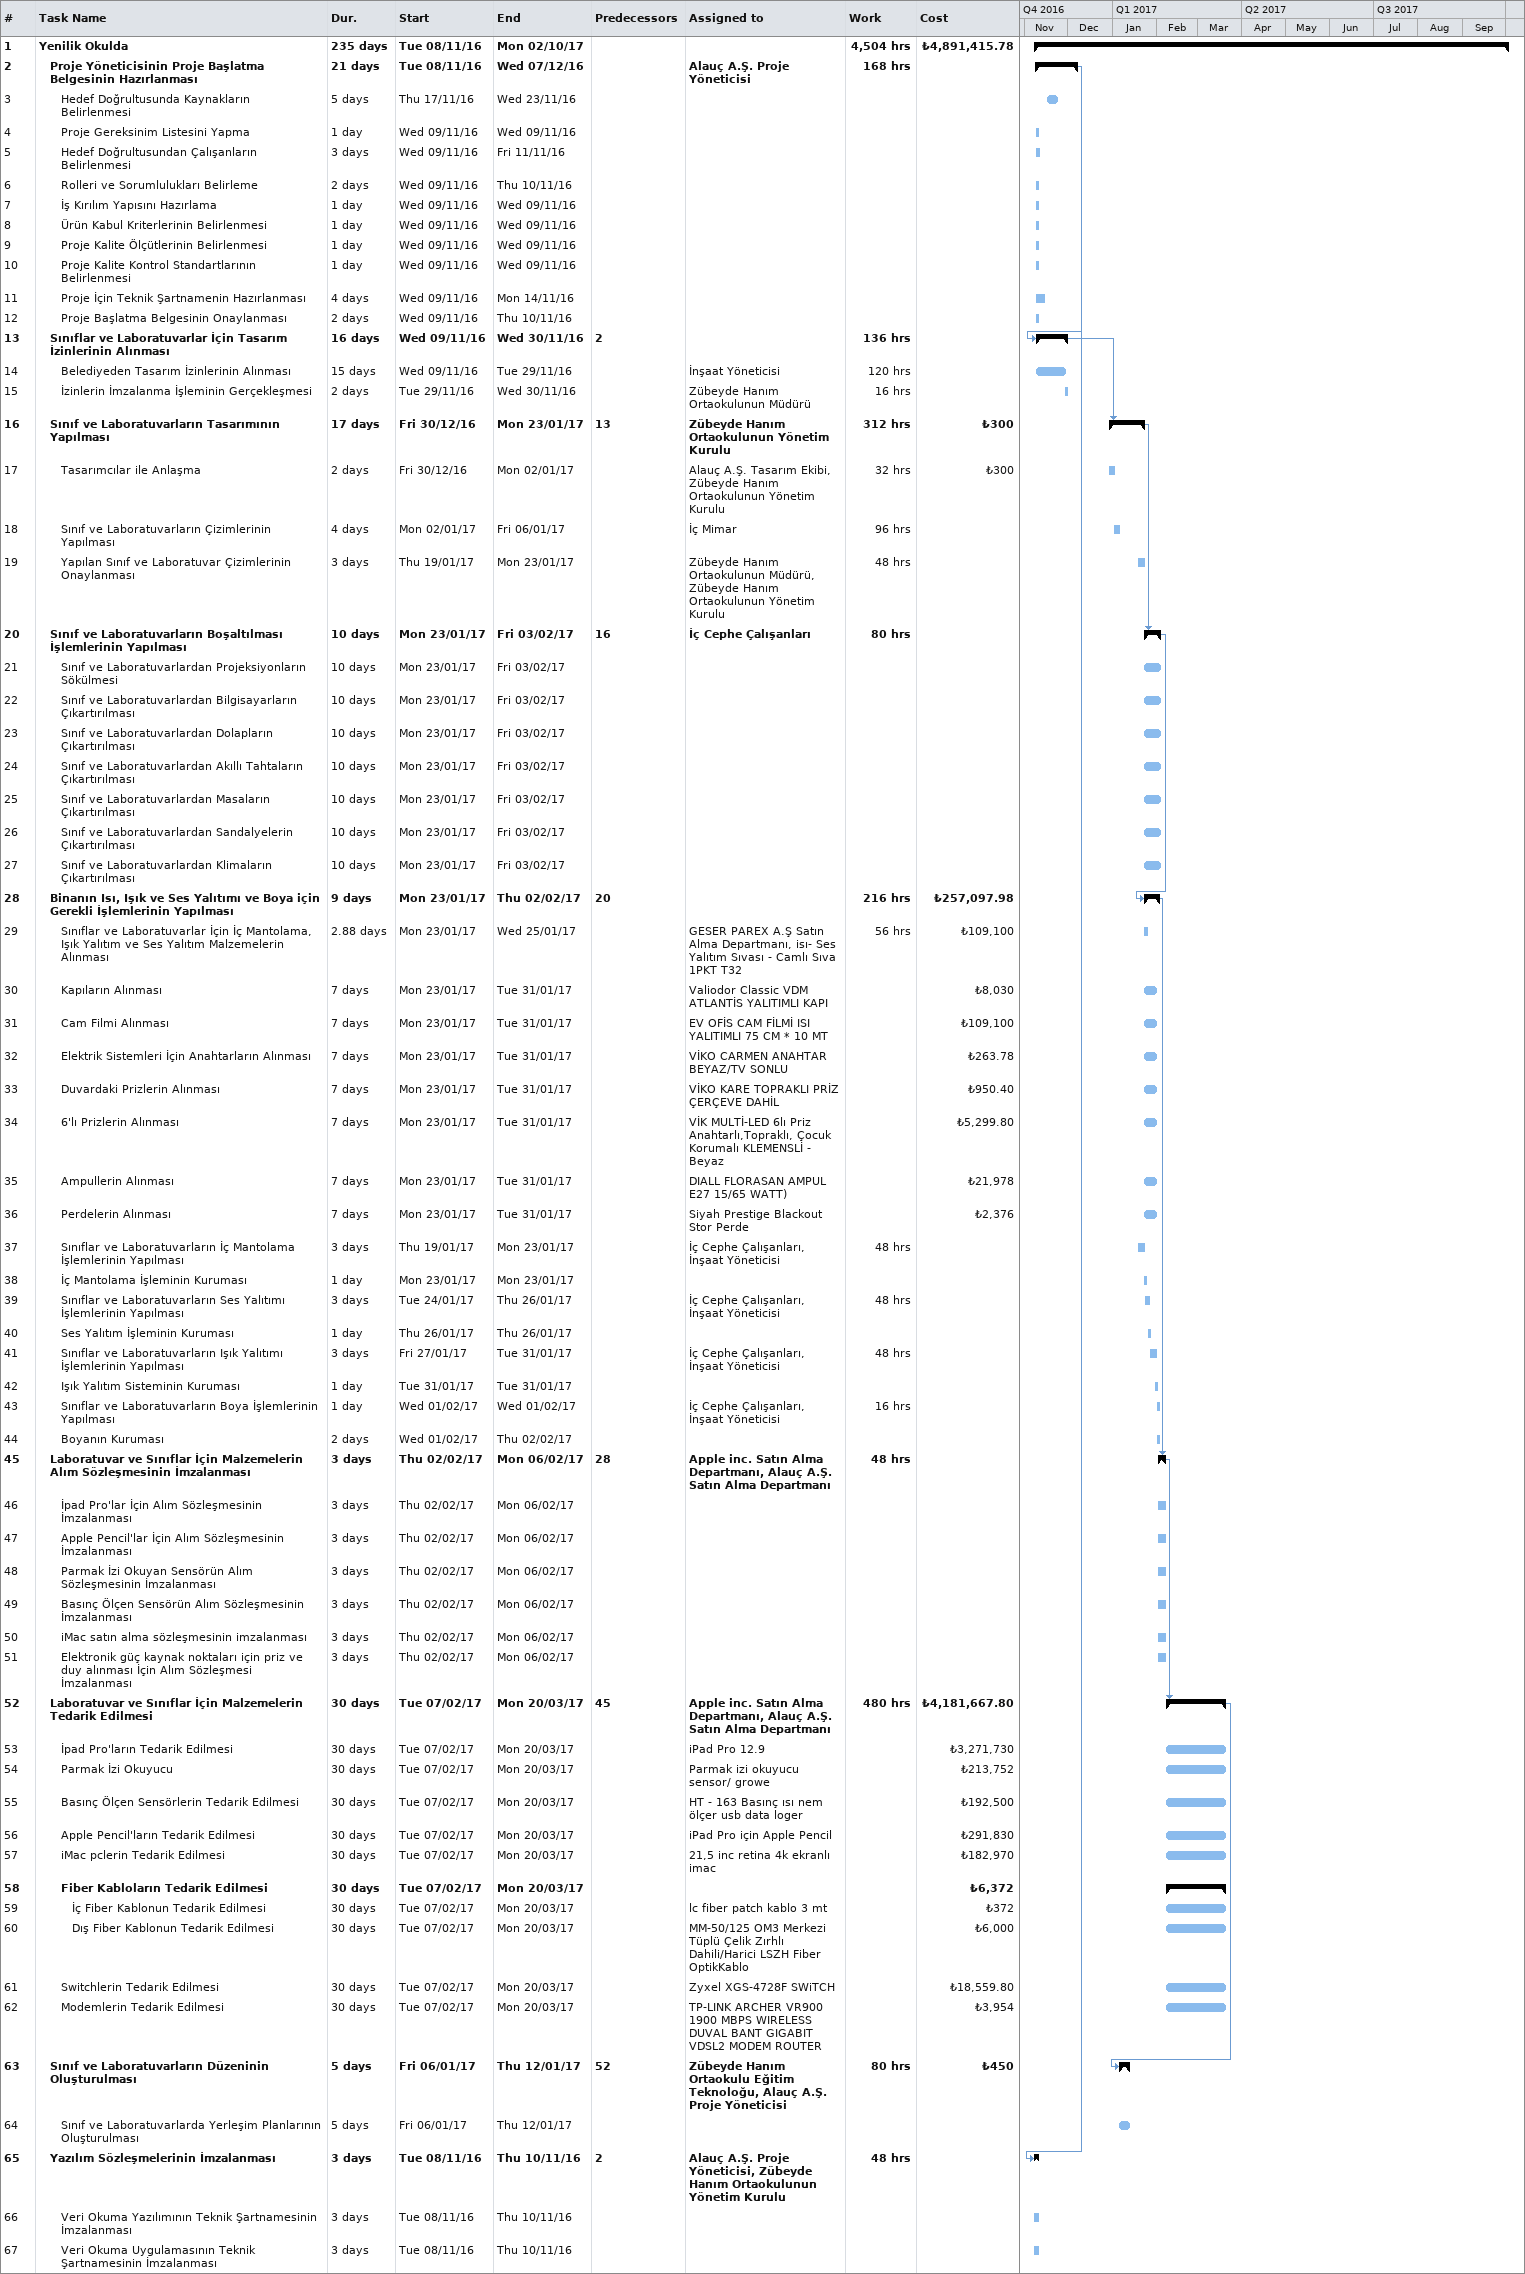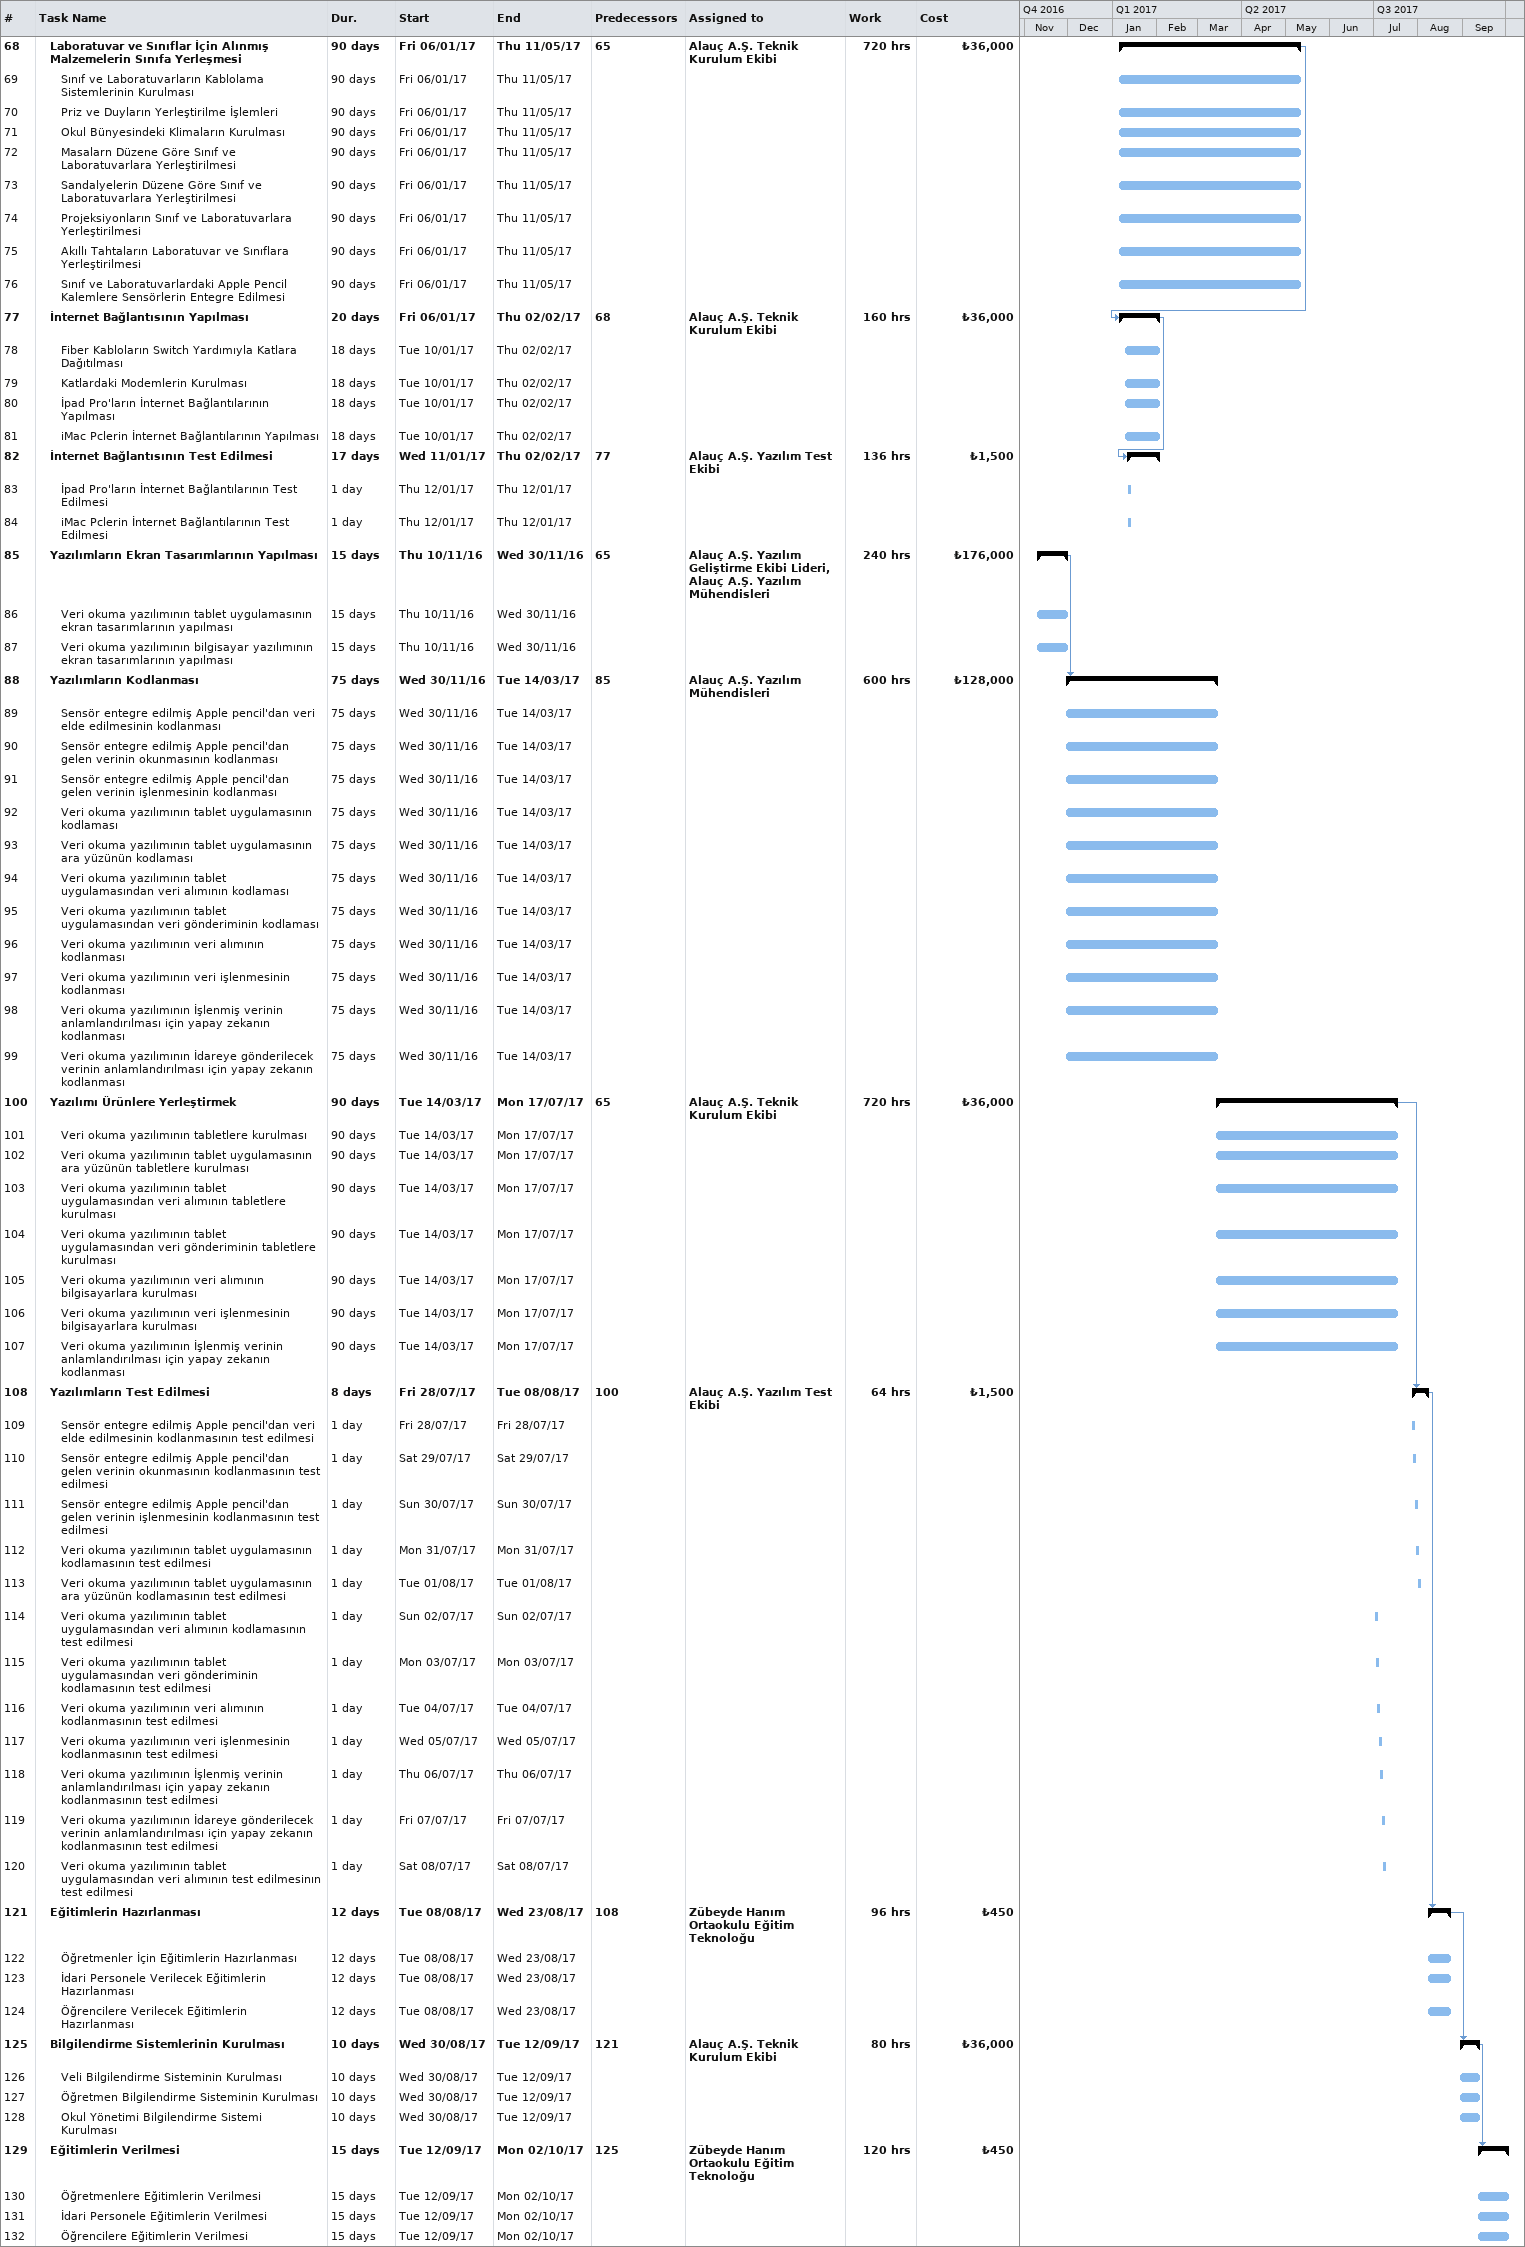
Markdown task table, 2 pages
| ID | Level | Task | Duration | Start | Finish | Predecessors | Resources | Work (h) | Cost (₺) |
|---|---|---|---|---|---|---|---|---|---|
| 1 | 1 | **Yenilik Okulda** | 235d | 2016-11-08 | 2017-10-02 |  |  | 4504 | 4891415.78 |
| 2 | 2 | **Proje Yöneticisinin Proje Başlatma Belgesinin Hazırlanması** | 21d | 2016-11-08 | 2016-12-07 |  | Alauç A.Ş. Proje Yöneticisi | 168 |  |
| 3 | 3 | Hedef Doğrultusunda Kaynakların Belirlenmesi | 5d | 2016-11-17 | 2016-11-23 |  |  |  |  |
| 4 | 3 | Proje Gereksinim Listesini Yapma | 1d | 2016-11-09 | 2016-11-09 |  |  |  |  |
| 5 | 3 | Hedef Doğrultusundan Çalışanların Belirlenmesi | 3d | 2016-11-09 | 2016-11-11 |  |  |  |  |
| 6 | 3 | Rolleri ve Sorumlulukları Belirleme | 2d | 2016-11-09 | 2016-11-10 |  |  |  |  |
| 7 | 3 | İş Kırılım Yapısını Hazırlama | 1d | 2016-11-09 | 2016-11-09 |  |  |  |  |
| 8 | 3 | Ürün Kabul Kriterlerinin Belirlenmesi | 1d | 2016-11-09 | 2016-11-09 |  |  |  |  |
| 9 | 3 | Proje Kalite Ölçütlerinin Belirlenmesi | 1d | 2016-11-09 | 2016-11-09 |  |  |  |  |
| 10 | 3 | Proje Kalite Kontrol Standartlarının Belirlenmesi | 1d | 2016-11-09 | 2016-11-09 |  |  |  |  |
| 11 | 3 | Proje İçin Teknik Şartnamenin Hazırlanması | 4d | 2016-11-09 | 2016-11-14 |  |  |  |  |
| 12 | 3 | Proje Başlatma Belgesinin Onaylanması | 2d | 2016-11-09 | 2016-11-10 |  |  |  |  |
| 13 | 2 | **Sınıflar ve Laboratuvarlar İçin Tasarım İzinlerinin Alınması** | 16d | 2016-11-09 | 2016-11-30 | 2 |  | 136 |  |
| 14 | 3 | Belediyeden Tasarım İzinlerinin Alınması | 15d | 2016-11-09 | 2016-11-29 |  | İnşaat Yöneticisi | 120 |  |
| 15 | 3 | İzinlerin İmzalanma İşleminin Gerçekleşmesi | 2d | 2016-11-29 | 2016-11-30 |  | Zübeyde Hanım Ortaokulunun Müdürü | 16 |  |
| 16 | 2 | **Sınıf ve Laboratuvarların Tasarımının Yapılması** | 17d | 2016-12-30 | 2017-01-23 | 13 | Zübeyde Hanım Ortaokulunun Yönetim Kurulu | 312 | 300 |
| 17 | 3 | Tasarımcılar ile Anlaşma | 2d | 2016-12-30 | 2017-01-02 |  | Alauç A.Ş. Tasarım Ekibi, Zübeyde Hanım Ortaokulunun Yönetim Kurulu | 32 | 300 |
| 18 | 3 | Sınıf ve Laboratuvarların Çizimlerinin Yapılması | 4d | 2017-01-02 | 2017-01-06 |  | İç Mimar | 96 |  |
| 19 | 3 | Yapılan Sınıf ve Laboratuvar Çizimlerinin Onaylanması | 3d | 2017-01-19 | 2017-01-23 |  | Zübeyde Hanım Ortaokulunun Müdürü, Zübeyde Hanım Ortaokulunun Yönetim Kurulu | 48 |  |
| 20 | 2 | **Sınıf ve Laboratuvarların Boşaltılması İşlemlerinin Yapılması** | 10d | 2017-01-23 | 2017-02-03 | 16 | İç Cephe Çalışanları | 80 |  |
| 21 | 3 | Sınıf ve Laboratuvarlardan Projeksiyonların Sökülmesi | 10d | 2017-01-23 | 2017-02-03 |  |  |  |  |
| 22 | 3 | Sınıf ve Laboratuvarlardan Bilgisayarların Çıkartırılması | 10d | 2017-01-23 | 2017-02-03 |  |  |  |  |
| 23 | 3 | Sınıf ve Laboratuvarlardan Dolapların Çıkartırılması | 10d | 2017-01-23 | 2017-02-03 |  |  |  |  |
| 24 | 3 | Sınıf ve Laboratuvarlardan Akıllı Tahtaların Çıkartırılması | 10d | 2017-01-23 | 2017-02-03 |  |  |  |  |
| 25 | 3 | Sınıf ve Laboratuvarlardan Masaların Çıkartırılması | 10d | 2017-01-23 | 2017-02-03 |  |  |  |  |
| 26 | 3 | Sınıf ve Laboratuvarlardan Sandalyelerin Çıkartırılması | 10d | 2017-01-23 | 2017-02-03 |  |  |  |  |
| 27 | 3 | Sınıf ve Laboratuvarlardan Klimaların Çıkartırılması | 10d | 2017-01-23 | 2017-02-03 |  |  |  |  |
| 28 | 2 | **Binanın Isı, Işık ve Ses Yalıtımı ve Boya için Gerekli İşlemlerinin Yapılması** | 9d | 2017-01-23 | 2017-02-02 | 20 |  | 216 | 257097.98 |
| 29 | 3 | Sınıflar ve Laboratuvarlar İçin İç Mantolama, Işık Yalıtım ve Ses Yalıtım Malzemelerin Alınması | 2.88d | 2017-01-23 | 2017-01-25 |  | GESER PAREX A.Ş Satın Alma Departmanı, isı- Ses Yalıtım Sıvası - Camlı Sıva 1PKT T32 | 56 | 109100 |
| 30 | 3 | Kapıların Alınması | 7d | 2017-01-23 | 2017-01-31 |  | Valiodor Classic VDM ATLANTİS YALITIMLI KAPI |  | 8030 |
| 31 | 3 | Cam Filmi Alınması | 7d | 2017-01-23 | 2017-01-31 |  | EV OFİS CAM FİLMİ ISI YALITIMLI 75 CM * 10 MT |  | 109100 |
| 32 | 3 | Elektrik Sistemleri İçin Anahtarların Alınması | 7d | 2017-01-23 | 2017-01-31 |  | VİKO CARMEN ANAHTAR BEYAZ/TV SONLU |  | 263.78 |
| 33 | 3 | Duvardaki Prizlerin Alınması | 7d | 2017-01-23 | 2017-01-31 |  | VİKO KARE TOPRAKLI PRİZ ÇERÇEVE DAHİL |  | 950.40 |
| 34 | 3 | 6'lı Prizlerin Alınması | 7d | 2017-01-23 | 2017-01-31 |  | VİK MULTİ-LED 6lı Priz Anahtarlı,Topraklı, Çocuk Korumalı KLEMENSLİ - Beyaz |  | 5299.80 |
| 35 | 3 | Ampullerin Alınması | 7d | 2017-01-23 | 2017-01-31 |  | DIALL FLORASAN AMPUL E27 15/65 WATT) |  | 21978 |
| 36 | 3 | Perdelerin Alınması | 7d | 2017-01-23 | 2017-01-31 |  | Siyah Prestige Blackout Stor Perde |  | 2376 |
| 37 | 3 | Sınıflar ve Laboratuvarların İç Mantolama İşlemlerinin Yapılması | 3d | 2017-01-19 | 2017-01-23 |  | İç Cephe Çalışanları, İnşaat Yöneticisi | 48 |  |
| 38 | 3 | İç Mantolama İşleminin Kuruması | 1d | 2017-01-23 | 2017-01-23 |  |  |  |  |
| 39 | 3 | Sınıflar ve Laboratuvarların Ses Yalıtımı İşlemlerinin Yapılması | 3d | 2017-01-24 | 2017-01-26 |  | İç Cephe Çalışanları, İnşaat Yöneticisi | 48 |  |
| 40 | 3 | Ses Yalıtım İşleminin Kuruması | 1d | 2017-01-26 | 2017-01-26 |  |  |  |  |
| 41 | 3 | Sınıflar ve Laboratuvarların Işık Yalıtımı İşlemlerinin Yapılması | 3d | 2017-01-27 | 2017-01-31 |  | İç Cephe Çalışanları, İnşaat Yöneticisi | 48 |  |
| 42 | 3 | Işık Yalıtım Sisteminin Kuruması | 1d | 2017-01-31 | 2017-01-31 |  |  |  |  |
| 43 | 3 | Sınıflar ve Laboratuvarların Boya İşlemlerinin Yapılması | 1d | 2017-02-01 | 2017-02-01 |  | İç Cephe Çalışanları, İnşaat Yöneticisi | 16 |  |
| 44 | 3 | Boyanın Kuruması | 2d | 2017-02-01 | 2017-02-02 |  |  |  |  |
| 45 | 2 | **Laboratuvar ve Sınıflar İçin Malzemelerin Alım Sözleşmesinin İmzalanması** | 3d | 2017-02-02 | 2017-02-06 | 28 | Apple inc. Satın Alma Departmanı, Alauç A.Ş. Satın Alma Departmanı | 48 |  |
| 46 | 3 | İpad Pro'lar İçin Alım Sözleşmesinin İmzalanması | 3d | 2017-02-02 | 2017-02-06 |  |  |  |  |
| 47 | 3 | Apple Pencil'lar İçin Alım Sözleşmesinin İmzalanması | 3d | 2017-02-02 | 2017-02-06 |  |  |  |  |
| 48 | 3 | Parmak İzi Okuyan Sensörün Alım Sözleşmesinin İmzalanması | 3d | 2017-02-02 | 2017-02-06 |  |  |  |  |
| 49 | 3 | Basınç Ölçen Sensörün Alım Sözleşmesinin İmzalanması | 3d | 2017-02-02 | 2017-02-06 |  |  |  |  |
| 50 | 3 | iMac satın alma sözleşmesinin imzalanması | 3d | 2017-02-02 | 2017-02-06 |  |  |  |  |
| 51 | 3 | Elektronik güç kaynak noktaları için priz ve duy alınması İçin Alım Sözleşmesi İmzalanması | 3d | 2017-02-02 | 2017-02-06 |  |  |  |  |
| 52 | 2 | **Laboratuvar ve Sınıflar İçin Malzemelerin Tedarik Edilmesi** | 30d | 2017-02-07 | 2017-03-20 | 45 | Apple inc. Satın Alma Departmanı, Alauç A.Ş. Satın Alma Departmanı | 480 | 4181667.80 |
| 53 | 3 | İpad Pro'ların Tedarik Edilmesi | 30d | 2017-02-07 | 2017-03-20 |  | iPad Pro 12.9 |  | 3271730 |
| 54 | 3 | Parmak İzi Okuyucu | 30d | 2017-02-07 | 2017-03-20 |  | Parmak izi okuyucu sensor/ growe |  | 213752 |
| 55 | 3 | Basınç Ölçen Sensörlerin Tedarik Edilmesi | 30d | 2017-02-07 | 2017-03-20 |  | HT - 163 Basınç ısı nem ölçer usb data loger |  | 192500 |
| 56 | 3 | Apple Pencil'ların Tedarik Edilmesi | 30d | 2017-02-07 | 2017-03-20 |  | iPad Pro için Apple Pencil |  | 291830 |
| 57 | 3 | iMac pclerin Tedarik Edilmesi | 30d | 2017-02-07 | 2017-03-20 |  | 21,5 inc retina 4k ekranlı imac |  | 182970 |
| 58 | 3 | **Fiber Kabloların Tedarik Edilmesi** | 30d | 2017-02-07 | 2017-03-20 |  |  |  | 6372 |
| 59 | 4 | İç Fiber Kablonun Tedarik Edilmesi | 30d | 2017-02-07 | 2017-03-20 |  | lc fiber patch kablo 3 mt |  | 372 |
| 60 | 4 | Dış Fiber Kablonun Tedarik Edilmesi | 30d | 2017-02-07 | 2017-03-20 |  | MM-50/125 OM3 Merkezi Tüplü Çelik Zırhlı Dahili/Harici LSZH Fiber OptikKablo |  | 6000 |
| 61 | 3 | Switchlerin Tedarik Edilmesi | 30d | 2017-02-07 | 2017-03-20 |  | Zyxel XGS-4728F SWiTCH |  | 18559.80 |
| 62 | 3 | Modemlerin Tedarik Edilmesi | 30d | 2017-02-07 | 2017-03-20 |  | TP-LINK ARCHER VR900 1900 MBPS WIRELESS DUVAL BANT GIGABIT VDSL2 MODEM ROUTER |  | 3954 |
| 63 | 2 | **Sınıf ve Laboratuvarların Düzeninin Oluşturulması** | 5d | 2017-01-06 | 2017-01-12 | 52 | Zübeyde Hanım Ortaokulu Eğitim Teknoloğu, Alauç A.Ş. Proje Yöneticisi | 80 | 450 |
| 64 | 3 | Sınıf ve Laboratuvarlarda Yerleşim Planlarının Oluşturulması | 5d | 2017-01-06 | 2017-01-12 |  |  |  |  |
| 65 | 2 | **Yazılım Sözleşmelerinin İmzalanması** | 3d | 2016-11-08 | 2016-11-10 | 2 | Alauç A.Ş. Proje Yöneticisi, Zübeyde Hanım Ortaokulunun Yönetim Kurulu | 48 |  |
| 66 | 3 | Veri Okuma Yazılımının Teknik Şartnamesinin İmzalanması | 3d | 2016-11-08 | 2016-11-10 |  |  |  |  |
| 67 | 3 | Veri Okuma Uygulamasının Teknik Şartnamesinin İmzalanması | 3d | 2016-11-08 | 2016-11-10 |  |  |  |  |
| 68 | 2 | **Laboratuvar ve Sınıflar İçin Alınmış Malzemelerin Sınıfa Yerleşmesi** | 90d | 2017-01-06 | 2017-05-11 | 65 | Alauç A.Ş. Teknik Kurulum Ekibi | 720 | 36000 |
| 69 | 3 | Sınıf ve Laboratuvarların Kablolama Sistemlerinin Kurulması | 90d | 2017-01-06 | 2017-05-11 |  |  |  |  |
| 70 | 3 | Priz ve Duyların Yerleştirilme İşlemleri | 90d | 2017-01-06 | 2017-05-11 |  |  |  |  |
| 71 | 3 | Okul Bünyesindeki Klimaların Kurulması | 90d | 2017-01-06 | 2017-05-11 |  |  |  |  |
| 72 | 3 | Masalarn Düzene Göre Sınıf ve Laboratuvarlara Yerleştirilmesi | 90d | 2017-01-06 | 2017-05-11 |  |  |  |  |
| 73 | 3 | Sandalyelerin Düzene Göre Sınıf ve Laboratuvarlara Yerleştirilmesi | 90d | 2017-01-06 | 2017-05-11 |  |  |  |  |
| 74 | 3 | Projeksiyonların Sınıf ve Laboratuvarlara Yerleştirilmesi | 90d | 2017-01-06 | 2017-05-11 |  |  |  |  |
| 75 | 3 | Akıllı Tahtaların Laboratuvar ve Sınıflara Yerleştirilmesi | 90d | 2017-01-06 | 2017-05-11 |  |  |  |  |
| 76 | 3 | Sınıf ve Laboratuvarlardaki Apple Pencil Kalemlere Sensörlerin Entegre Edilmesi | 90d | 2017-01-06 | 2017-05-11 |  |  |  |  |
| 77 | 2 | **İnternet Bağlantısının Yapılması** | 20d | 2017-01-06 | 2017-02-02 | 68 | Alauç A.Ş. Teknik Kurulum Ekibi | 160 | 36000 |
| 78 | 3 | Fiber Kabloların Switch Yardımıyla Katlara Dağıtılması | 18d | 2017-01-10 | 2017-02-02 |  |  |  |  |
| 79 | 3 | Katlardaki Modemlerin Kurulması | 18d | 2017-01-10 | 2017-02-02 |  |  |  |  |
| 80 | 3 | İpad Pro'ların İnternet Bağlantılarının Yapılması | 18d | 2017-01-10 | 2017-02-02 |  |  |  |  |
| 81 | 3 | iMac Pclerin İnternet Bağlantılarının Yapılması | 18d | 2017-01-10 | 2017-02-02 |  |  |  |  |
| 82 | 2 | **İnternet Bağlantısının Test Edilmesi** | 17d | 2017-01-11 | 2017-02-02 | 77 | Alauç A.Ş. Yazılım Test Ekibi | 136 | 1500 |
| 83 | 3 | İpad Pro'ların İnternet Bağlantılarının Test Edilmesi | 1d | 2017-01-12 | 2017-01-12 |  |  |  |  |
| 84 | 3 | iMac Pclerin İnternet Bağlantılarının Test Edilmesi | 1d | 2017-01-12 | 2017-01-12 |  |  |  |  |
| 85 | 2 | **Yazılımların Ekran Tasarımlarının Yapılması** | 15d | 2016-11-10 | 2016-11-30 | 65 | Alauç A.Ş. Yazılım Geliştirme Ekibi Lideri, Alauç A.Ş. Yazılım Mühendisleri | 240 | 176000 |
| 86 | 3 | Veri okuma yazılımının tablet uygulamasının ekran tasarımlarının yapılması | 15d | 2016-11-10 | 2016-11-30 |  |  |  |  |
| 87 | 3 | Veri okuma yazılımının bilgisayar yazılımının ekran tasarımlarının yapılması | 15d | 2016-11-10 | 2016-11-30 |  |  |  |  |
| 88 | 2 | **Yazılımların Kodlanması** | 75d | 2016-11-30 | 2017-03-14 | 85 | Alauç A.Ş. Yazılım Mühendisleri | 600 | 128000 |
| 89 | 3 | Sensör entegre edilmiş Apple pencil'dan veri elde edilmesinin kodlanması | 75d | 2016-11-30 | 2017-03-14 |  |  |  |  |
| 90 | 3 | Sensör entegre edilmiş Apple pencil'dan gelen verinin okunmasının kodlanması | 75d | 2016-11-30 | 2017-03-14 |  |  |  |  |
| 91 | 3 | Sensör entegre edilmiş Apple pencil'dan gelen verinin işlenmesinin kodlanması | 75d | 2016-11-30 | 2017-03-14 |  |  |  |  |
| 92 | 3 | Veri okuma yazılımının tablet uygulamasının kodlaması | 75d | 2016-11-30 | 2017-03-14 |  |  |  |  |
| 93 | 3 | Veri okuma yazılımının tablet uygulamasının ara yüzünün kodlaması | 75d | 2016-11-30 | 2017-03-14 |  |  |  |  |
| 94 | 3 | Veri okuma yazılımının tablet uygulamasından veri alımının kodlaması | 75d | 2016-11-30 | 2017-03-14 |  |  |  |  |
| 95 | 3 | Veri okuma yazılımının tablet uygulamasından veri gönderiminin kodlaması | 75d | 2016-11-30 | 2017-03-14 |  |  |  |  |
| 96 | 3 | Veri okuma yazılımının veri alımının kodlanması | 75d | 2016-11-30 | 2017-03-14 |  |  |  |  |
| 97 | 3 | Veri okuma yazılımının veri işlenmesinin kodlanması | 75d | 2016-11-30 | 2017-03-14 |  |  |  |  |
| 98 | 3 | Veri okuma yazılımının İşlenmiş verinin anlamlandırılması için yapay zekanın kodlanması | 75d | 2016-11-30 | 2017-03-14 |  |  |  |  |
| 99 | 3 | Veri okuma yazılımının İdareye gönderilecek verinin anlamlandırılması için yapay zekanın kodlanması | 75d | 2016-11-30 | 2017-03-14 |  |  |  |  |
| 100 | 2 | **Yazılımı Ürünlere Yerleştirmek** | 90d | 2017-03-14 | 2017-07-17 | 65 | Alauç A.Ş. Teknik Kurulum Ekibi | 720 | 36000 |
| 101 | 3 | Veri okuma yazılımının tabletlere kurulması | 90d | 2017-03-14 | 2017-07-17 |  |  |  |  |
| 102 | 3 | Veri okuma yazılımının tablet uygulamasının ara yüzünün tabletlere kurulması | 90d | 2017-03-14 | 2017-07-17 |  |  |  |  |
| 103 | 3 | Veri okuma yazılımının tablet uygulamasından veri alımının tabletlere kurulması | 90d | 2017-03-14 | 2017-07-17 |  |  |  |  |
| 104 | 3 | Veri okuma yazılımının tablet uygulamasından veri gönderiminin tabletlere kurulması | 90d | 2017-03-14 | 2017-07-17 |  |  |  |  |
| 105 | 3 | Veri okuma yazılımının veri alımının bilgisayarlara kurulması | 90d | 2017-03-14 | 2017-07-17 |  |  |  |  |
| 106 | 3 | Veri okuma yazılımının veri işlenmesinin bilgisayarlara kurulması | 90d | 2017-03-14 | 2017-07-17 |  |  |  |  |
| 107 | 3 | Veri okuma yazılımının İşlenmiş verinin anlamlandırılması için yapay zekanın kodlanması | 90d | 2017-03-14 | 2017-07-17 |  |  |  |  |
| 108 | 2 | **Yazılımların Test Edilmesi** | 8d | 2017-07-28 | 2017-08-08 | 100 | Alauç A.Ş. Yazılım Test Ekibi | 64 | 1500 |
| 109 | 3 | Sensör entegre edilmiş Apple pencil'dan veri elde edilmesinin kodlanmasının test edilmesi | 1d | 2017-07-28 | 2017-07-28 |  |  |  |  |
| 110 | 3 | Sensör entegre edilmiş Apple pencil'dan gelen verinin okunmasının kodlanmasının test edilmesi | 1d | 2017-07-29 | 2017-07-29 |  |  |  |  |
| 111 | 3 | Sensör entegre edilmiş Apple pencil'dan gelen verinin işlenmesinin kodlanmasının test edilmesi | 1d | 2017-07-30 | 2017-07-30 |  |  |  |  |
| 112 | 3 | Veri okuma yazılımının tablet uygulamasının kodlamasının test edilmesi | 1d | 2017-07-31 | 2017-07-31 |  |  |  |  |
| 113 | 3 | Veri okuma yazılımının tablet uygulamasının ara yüzünün kodlamasının test edilmesi | 1d | 2017-08-01 | 2017-08-01 |  |  |  |  |
| 114 | 3 | Veri okuma yazılımının tablet uygulamasından veri alımının kodlamasının test edilmesi | 1d | 2017-07-02 | 2017-07-02 |  |  |  |  |
| 115 | 3 | Veri okuma yazılımının tablet uygulamasından veri gönderiminin kodlamasının test edilmesi | 1d | 2017-07-03 | 2017-07-03 |  |  |  |  |
| 116 | 3 | Veri okuma yazılımının veri alımının kodlanmasının test edilmesi | 1d | 2017-07-04 | 2017-07-04 |  |  |  |  |
| 117 | 3 | Veri okuma yazılımının veri işlenmesinin kodlanmasının test edilmesi | 1d | 2017-07-05 | 2017-07-05 |  |  |  |  |
| 118 | 3 | Veri okuma yazılımının İşlenmiş verinin anlamlandırılması için yapay zekanın kodlanmasının test edilmesi | 1d | 2017-07-06 | 2017-07-06 |  |  |  |  |
| 119 | 3 | Veri okuma yazılımının İdareye gönderilecek verinin anlamlandırılması için yapay zekanın kodlanmasının test edilmesi | 1d | 2017-07-07 | 2017-07-07 |  |  |  |  |
| 120 | 3 | Veri okuma yazılımının tablet uygulamasından veri alımının test edilmesinın test edilmesi | 1d | 2017-07-08 | 2017-07-08 |  |  |  |  |
| 121 | 2 | **Eğitimlerin Hazırlanması** | 12d | 2017-08-08 | 2017-08-23 | 108 | Zübeyde Hanım Ortaokulu Eğitim Teknoloğu | 96 | 450 |
| 122 | 3 | Öğretmenler İçin Eğitimlerin Hazırlanması | 12d | 2017-08-08 | 2017-08-23 |  |  |  |  |
| 123 | 3 | İdari Personele Verilecek Eğitimlerin Hazırlanması | 12d | 2017-08-08 | 2017-08-23 |  |  |  |  |
| 124 | 3 | Öğrencilere Verilecek Eğitimlerin Hazırlanması | 12d | 2017-08-08 | 2017-08-23 |  |  |  |  |
| 125 | 2 | **Bilgilendirme Sistemlerinin Kurulması** | 10d | 2017-08-30 | 2017-09-12 | 121 | Alauç A.Ş. Teknik Kurulum Ekibi | 80 | 36000 |
| 126 | 3 | Veli Bilgilendirme Sisteminin Kurulması | 10d | 2017-08-30 | 2017-09-12 |  |  |  |  |
| 127 | 3 | Öğretmen Bilgilendirme Sisteminin Kurulması | 10d | 2017-08-30 | 2017-09-12 |  |  |  |  |
| 128 | 3 | Okul Yönetimi Bilgilendirme Sistemi Kurulması | 10d | 2017-08-30 | 2017-09-12 |  |  |  |  |
| 129 | 2 | **Eğitimlerin Verilmesi** | 15d | 2017-09-12 | 2017-10-02 | 125 | Zübeyde Hanım Ortaokulu Eğitim Teknoloğu | 120 | 450 |
| 130 | 3 | Öğretmenlere Eğitimlerin Verilmesi | 15d | 2017-09-12 | 2017-10-02 |  |  |  |  |
| 131 | 3 | İdari Personele Eğitimlerin Verilmesi | 15d | 2017-09-12 | 2017-10-02 |  |  |  |  |
| 132 | 3 | Öğrencilere Eğitimlerin Verilmesi | 15d | 2017-09-12 | 2017-10-02 |  |  |  |  |
